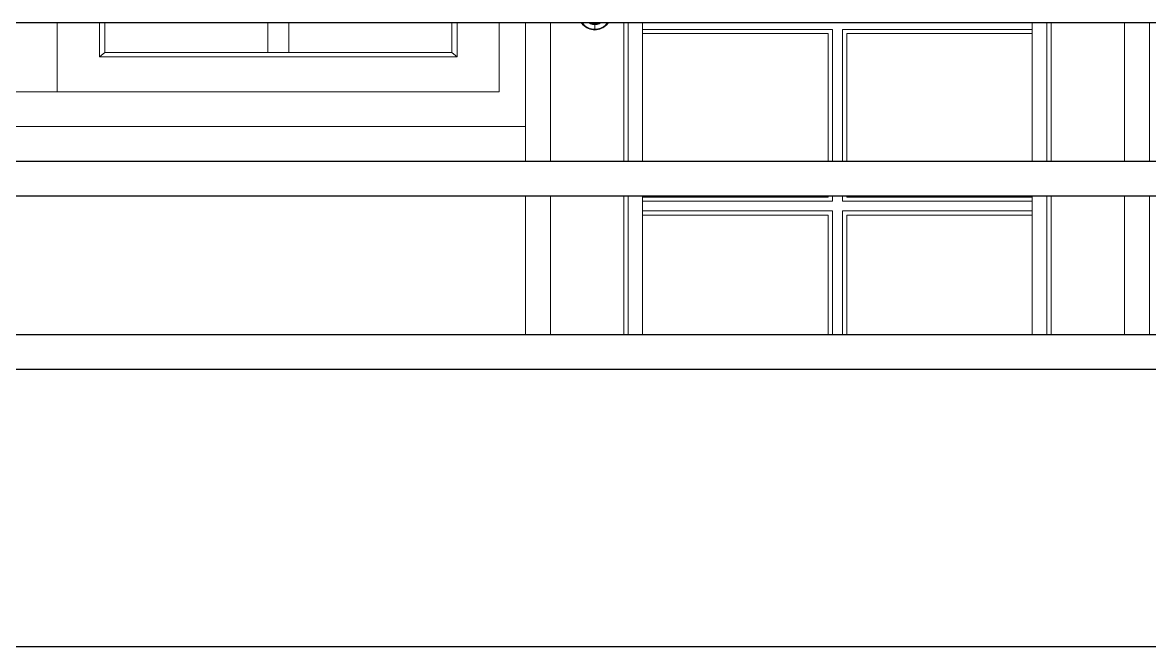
# Model space of a CAD drawing. Header units: inches. Extents: x -5142662 to -4941318, y -3361958 to -3160563.
# Drawn here: x -5011506.5 to -5011441.5, y -3261627.2 to -3261591.2 of the extents above; entities that cross this region are included whole.
import ezdxf

# ---------------------------------------------------------------- set-up
doc = ezdxf.new("R2010")
doc.units = ezdxf.units.IN
doc.header["$LTSCALE"] = 2
doc.header["$MEASUREMENT"] = 0
doc.layers.get('0').update_dxf_attribs({"linetype": 'CONTINUOUS'})
doc.layers.add('window', color=4, linetype='CONTINUOUS', lineweight=13)

msp = doc.modelspace()

# ---------------------------------------------------------------- linework, layer by layer
at = {"ltscale": 0.5}
for p, q in [((-5011609.515, -3261591.209), (-5011206.757, -3261591.209)), ((-5011609.515, -3261599.209), (-5011206.757, -3261599.209)), ((-5011609.515, -3261601.209), (-5011206.757, -3261601.209)), ((-5011609.515, -3261609.209), (-5011206.757, -3261609.209)), ((-5011609.515, -3261611.209), (-5011206.757, -3261611.209)), ((-5011609.515, -3261627.209), (-5011201.757, -3261627.209))]:
    msp.add_line(p, q, dxfattribs=at)
at = {"layer": 'window'}
for p, q in [((-5011504.515, -3261591.209), (-5011504.515, -3261595.209)), ((-5011502.082, -3261593.185), (-5011502.082, -3261591.209)), ((-5011501.777, -3261592.933), (-5011501.777, -3261591.209)), ((-5011492.374, -3261591.209), (-5011492.374, -3261592.933)), ((-5011491.157, -3261591.209), (-5011491.157, -3261592.933)), ((-5011481.753, -3261591.209), (-5011481.753, -3261592.933)), ((-5011481.449, -3261591.209), (-5011481.449, -3261593.185)), ((-5011479.015, -3261591.209), (-5011479.015, -3261595.209)), ((-5011477.515, -3261591.209), (-5011477.515, -3261599.209)), ((-5011476.069, -3261591.209), (-5011476.069, -3261599.209)), ((-5011474.293, -3261591.209), (-5011474.257, -3261591.263)), ((-5011474.245, -3261591.209), (-5011474.224, -3261591.24)), ((-5011473.877, -3261591.209), (-5011473.868, -3261591.215)), ((-5011473.868, -3261591.215), (-5011473.815, -3261591.249)), ((-5011473.794, -3261591.213), (-5011473.8, -3261591.209)), ((-5011473.741, -3261591.238), (-5011473.794, -3261591.213)), ((-5011473.686, -3261591.258), (-5011473.741, -3261591.238)), ((-5011473.275, -3261591.238), (-5011473.33, -3261591.258)), ((-5011473.223, -3261591.213), (-5011473.275, -3261591.238)), ((-5011473.217, -3261591.209), (-5011473.223, -3261591.213)), ((-5011473.202, -3261591.249), (-5011473.148, -3261591.215)), ((-5011473.148, -3261591.215), (-5011473.14, -3261591.209)), ((-5011472.792, -3261591.24), (-5011472.771, -3261591.209)), ((-5011472.759, -3261591.263), (-5011472.723, -3261591.209)), ((-5011471.839, -3261591.209), (-5011471.839, -3261599.209)), ((-5011471.587, -3261599.209), (-5011471.587, -3261591.209)), ((-5011470.759, -3261599.209), (-5011470.759, -3261591.209)), ((-5011448.272, -3261599.209), (-5011448.272, -3261591.209)), ((-5011447.444, -3261591.209), (-5011447.444, -3261599.209)), ((-5011447.192, -3261599.209), (-5011447.192, -3261591.209)), ((-5011442.962, -3261599.209), (-5011442.962, -3261591.209)), ((-5011441.515, -3261599.209), (-5011441.515, -3261591.209)), ((-5011474.257, -3261591.263), (-5011474.197, -3261591.337)), ((-5011474.224, -3261591.24), (-5011474.166, -3261591.31)), ((-5011474.197, -3261591.337), (-5011474.128, -3261591.403)), ((-5011474.166, -3261591.31), (-5011474.101, -3261591.374)), ((-5011474.128, -3261591.403), (-5011474.053, -3261591.462)), ((-5011474.101, -3261591.374), (-5011474.029, -3261591.43)), ((-5011474.053, -3261591.462), (-5011473.972, -3261591.513)), ((-5011474.029, -3261591.43), (-5011473.951, -3261591.479)), ((-5011473.972, -3261591.513), (-5011473.885, -3261591.556)), ((-5011473.951, -3261591.479), (-5011473.869, -3261591.52)), ((-5011473.885, -3261591.556), (-5011473.795, -3261591.589)), ((-5011473.869, -3261591.52), (-5011473.782, -3261591.551)), ((-5011473.815, -3261591.249), (-5011473.759, -3261591.277)), ((-5011473.795, -3261591.589), (-5011473.701, -3261591.612)), ((-5011473.782, -3261591.551), (-5011473.693, -3261591.574)), ((-5011473.759, -3261591.277), (-5011473.699, -3261591.298)), ((-5011473.701, -3261591.612), (-5011473.508, -3261591.64)), ((-5011473.699, -3261591.298), (-5011473.638, -3261591.314)), ((-5011473.693, -3261591.574), (-5011473.601, -3261591.587)), ((-5011473.629, -3261591.273), (-5011473.686, -3261591.258)), ((-5011473.638, -3261591.314), (-5011473.575, -3261591.323)), ((-5011473.571, -3261591.281), (-5011473.629, -3261591.273)), ((-5011473.601, -3261591.587), (-5011473.508, -3261591.591)), ((-5011473.575, -3261591.323), (-5011473.508, -3261591.326)), ((-5011473.508, -3261591.284), (-5011473.571, -3261591.281)), ((-5011473.446, -3261591.281), (-5011473.508, -3261591.284)), ((-5011473.508, -3261591.326), (-5011473.442, -3261591.323)), ((-5011473.508, -3261591.591), (-5011473.508, -3261591.326)), ((-5011473.508, -3261591.591), (-5011473.415, -3261591.587)), ((-5011473.508, -3261591.64), (-5011473.316, -3261591.612)), ((-5011473.387, -3261591.273), (-5011473.446, -3261591.281)), ((-5011473.442, -3261591.323), (-5011473.379, -3261591.314)), ((-5011473.415, -3261591.587), (-5011473.324, -3261591.574)), ((-5011473.33, -3261591.258), (-5011473.387, -3261591.273)), ((-5011473.379, -3261591.314), (-5011473.317, -3261591.298)), ((-5011473.324, -3261591.574), (-5011473.234, -3261591.551)), ((-5011473.317, -3261591.298), (-5011473.258, -3261591.277)), ((-5011473.316, -3261591.612), (-5011473.222, -3261591.589)), ((-5011473.258, -3261591.277), (-5011473.202, -3261591.249)), ((-5011473.234, -3261591.551), (-5011473.148, -3261591.52)), ((-5011473.222, -3261591.589), (-5011473.132, -3261591.556)), ((-5011473.148, -3261591.52), (-5011473.065, -3261591.479)), ((-5011473.132, -3261591.556), (-5011473.045, -3261591.513)), ((-5011473.065, -3261591.479), (-5011472.988, -3261591.43)), ((-5011473.045, -3261591.513), (-5011472.964, -3261591.462)), ((-5011472.988, -3261591.43), (-5011472.916, -3261591.374)), ((-5011472.964, -3261591.462), (-5011472.889, -3261591.403)), ((-5011472.916, -3261591.374), (-5011472.85, -3261591.31)), ((-5011472.889, -3261591.403), (-5011472.82, -3261591.337)), ((-5011472.85, -3261591.31), (-5011472.792, -3261591.24)), ((-5011472.82, -3261591.337), (-5011472.759, -3261591.263)), ((-5011470.759, -3261591.605), (-5011459.803, -3261591.605)), ((-5011470.759, -3261591.85), (-5011460.055, -3261591.85)), ((-5011460.055, -3261591.85), (-5011460.055, -3261599.209)), ((-5011459.803, -3261591.605), (-5011459.803, -3261599.209)), ((-5011459.227, -3261599.209), (-5011459.227, -3261591.605)), ((-5011459.227, -3261591.605), (-5011448.272, -3261591.605)), ((-5011458.975, -3261591.85), (-5011458.975, -3261599.209)), ((-5011458.975, -3261591.85), (-5011448.272, -3261591.85)), ((-5011502.082, -3261593.185), (-5011501.777, -3261592.933)), ((-5011481.449, -3261593.185), (-5011502.082, -3261593.185)), ((-5011481.753, -3261592.933), (-5011501.777, -3261592.933)), ((-5011481.449, -3261593.185), (-5011481.753, -3261592.933)), ((-5011479.015, -3261595.209), (-5011530.015, -3261595.209)), ((-5011531.515, -3261597.209), (-5011477.515, -3261597.209)), ((-5011477.515, -3261601.209), (-5011477.515, -3261609.209)), ((-5011476.069, -3261601.209), (-5011476.069, -3261609.209)), ((-5011471.839, -3261601.209), (-5011471.839, -3261609.209)), ((-5011471.587, -3261609.209), (-5011471.587, -3261601.209)), ((-5011470.759, -3261609.209), (-5011470.759, -3261601.209)), ((-5011470.759, -3261601.279), (-5011460.055, -3261601.279)), ((-5011459.803, -3261601.523), (-5011470.759, -3261601.523)), ((-5011460.055, -3261601.209), (-5011460.055, -3261601.279)), ((-5011459.803, -3261601.209), (-5011459.803, -3261601.523)), ((-5011459.227, -3261601.523), (-5011459.227, -3261601.209)), ((-5011448.272, -3261601.523), (-5011459.227, -3261601.523)), ((-5011458.975, -3261601.209), (-5011458.975, -3261601.279)), ((-5011458.975, -3261601.279), (-5011448.272, -3261601.279)), ((-5011448.272, -3261609.209), (-5011448.272, -3261601.209)), ((-5011447.444, -3261601.209), (-5011447.444, -3261609.209)), ((-5011447.192, -3261609.209), (-5011447.192, -3261601.209)), ((-5011442.962, -3261609.209), (-5011442.962, -3261601.209)), ((-5011441.515, -3261609.209), (-5011441.515, -3261601.209)), ((-5011470.759, -3261602.082), (-5011459.803, -3261602.082)), ((-5011459.803, -3261602.082), (-5011459.803, -3261609.209)), ((-5011459.227, -3261609.209), (-5011459.227, -3261602.082)), ((-5011459.227, -3261602.082), (-5011448.272, -3261602.082)), ((-5011470.759, -3261602.326), (-5011460.055, -3261602.326)), ((-5011460.055, -3261602.326), (-5011460.055, -3261609.209)), ((-5011458.975, -3261602.326), (-5011458.975, -3261609.209)), ((-5011458.975, -3261602.326), (-5011448.272, -3261602.326))]:
    msp.add_line(p, q, dxfattribs=at)

doc.saveas('drawing.dxf')
